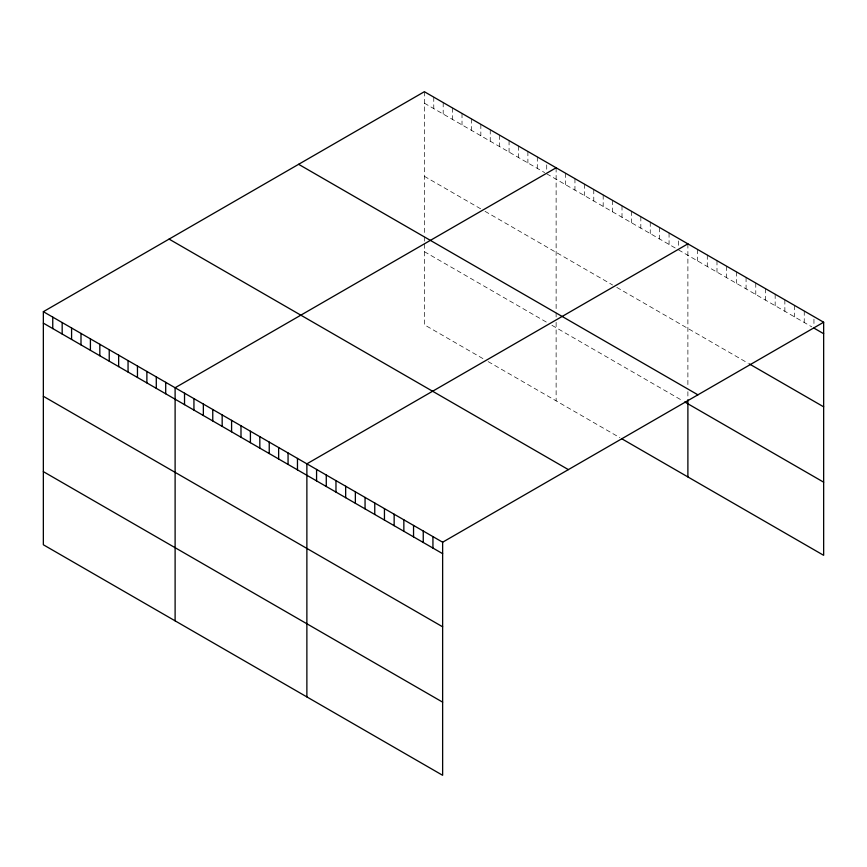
<?xml version="1.0" encoding="UTF-8"?>
<svg xmlns="http://www.w3.org/2000/svg" width="867" height="867" viewBox="0 0 867 867"><rect width="100%" height="100%" fill="white"/><g stroke="black" fill="none" stroke-linecap="round" stroke-linejoin="round"><path stroke-width="0.65" stroke-dasharray="4.33 3.25" d="M424.364 91.707L424.364 235.51M424.364 103.173L544.628 172.598M546.719 173.812L676.39 248.677M678.482 249.88L811.794 326.848M424.364 176.304L480.838 208.904M485.021 211.32L612.601 284.983M616.784 287.4L748.232 363.284M424.364 251.658L546.719 322.296M551.943 325.309L682.665 400.782M482.93 358.602L424.364 324.789L424.364 243.584M488.154 361.615L619.916 437.694M813.95 319.186L813.95 325.548M804.251 311.036L804.251 322.502M794.562 305.444L794.562 316.899M784.863 299.841L784.863 311.296M775.163 294.238L775.163 305.704M765.463 288.646L765.463 300.101M755.775 283.043L755.775 294.509M746.075 277.451L746.075 288.906M736.376 271.848L736.376 283.303M726.676 266.256L726.676 277.711M716.987 260.653L716.987 272.108M707.288 255.05L707.288 266.516M697.588 249.458L697.588 260.913M687.889 243.855L687.889 386.314M687.889 391.689L687.889 397.075M678.482 240.972L678.482 247.333M669.064 232.985L669.064 244.451M659.657 227.555L659.657 239.01M650.25 222.125L650.25 233.581M640.832 216.685L640.832 228.151M631.425 211.255L631.425 222.711M622.007 205.815L622.007 217.281M612.601 200.385L612.601 211.841M603.183 194.956L603.183 206.411M593.776 189.515L593.776 200.981M584.369 184.086L584.369 195.541M574.951 178.656L574.951 190.111M565.544 173.216L565.544 184.671M556.126 167.786L556.126 311.578M556.126 312.922L556.126 316.964M556.126 322.34L556.126 400.857M546.719 164.893L546.719 171.265M537.302 156.916L537.302 168.371M527.895 151.487L527.895 162.942M518.477 146.046L518.477 157.501M509.07 140.617L509.07 152.072M499.663 135.176L499.663 146.642M490.245 129.747L490.245 141.202M480.838 124.317L480.838 135.772M471.42 118.877L471.42 130.343M462.013 113.447L462.013 124.902M452.596 108.007L452.596 119.473M443.189 102.577L443.189 114.032M433.771 97.147L433.771 108.603M424.364 236.854L424.364 242.24"/><path stroke-width="1.3" d="M43.35 311.687L442.636 542.211L442.636 775.293L43.35 544.769L43.35 311.687L424.364 91.707L823.65 322.231L823.65 555.313L622.007 438.897M556.126 167.786L175.112 387.755L175.112 620.837M687.889 243.855L306.875 463.834L306.875 696.916M442.636 542.211L823.65 322.231M813.95 328.094L823.65 333.697M749.305 363.912L823.65 406.829M298.627 164.307L697.913 394.832M684.757 401.985L823.65 482.182M169.087 239.097L568.373 469.621M43.35 323.142L442.636 553.666M43.35 396.284L442.636 626.808M43.35 471.626L442.636 702.151M687.889 399.763L687.889 476.937M432.936 536.608L432.936 548.074M423.248 531.016L423.248 542.471M413.548 525.413L413.548 536.879M403.849 519.821L403.849 531.276M394.149 514.218L394.149 525.673M384.449 508.626L384.449 520.081M374.761 503.023L374.761 514.478M365.061 497.42L365.061 508.886M355.362 491.827L355.362 503.283M345.662 486.224L345.662 497.691M335.973 480.632L335.973 492.088M326.274 475.029L326.274 486.485M316.574 469.426L316.574 480.892M297.468 458.405L297.468 469.86M288.061 452.964L288.061 464.419M278.643 447.535L278.643 458.99M269.236 442.094L269.236 453.56M259.818 436.665L259.818 448.12M250.411 431.235L250.411 442.69M240.993 425.795L240.993 437.25M231.587 420.365L231.587 431.82M222.169 414.925L222.169 426.391M212.762 409.495L212.762 420.95M203.355 404.065L203.355 415.521M193.937 398.625L193.937 410.091M184.53 393.195L184.53 404.651M165.705 382.325L165.705 393.781M156.288 376.896L156.288 388.351M146.881 371.455L146.881 382.921M137.463 366.026L137.463 377.481M128.056 360.585L128.056 372.051M118.649 355.156L118.649 366.611M109.231 349.726L109.231 361.181M99.824 344.286L99.824 355.752M90.406 338.856L90.406 350.311M80.999 333.427L80.999 344.882M71.582 327.986L71.582 339.441M62.175 322.557L62.175 334.012M52.757 317.116L52.757 328.582"/></g></svg>
